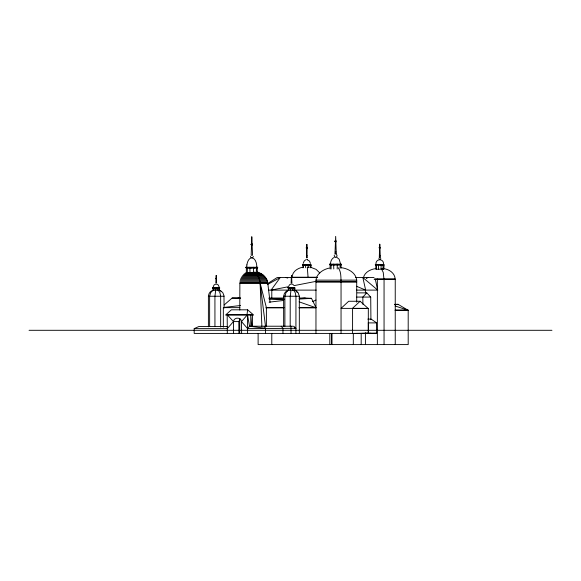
<?xml version="1.0" encoding="UTF-8"?>
<svg xmlns="http://www.w3.org/2000/svg" width="581" height="581" viewBox="0 0 581 581"><rect width="100%" height="100%" fill="white"/><g stroke="black" fill="none" stroke-linecap="round" stroke-linejoin="round"><path stroke-width="0.87" d="M239.692 333.414L239.742 319.027M239.779 310.036L239.873 283.056L267.776 283.056L270.071 302.367M334.968 253.897L335.68 236.373L336.305 254.776M306.812 244.361L306.499 257.826M379.727 244.209L379.284 257.673L380.294 257.673L379.843 244.209M216.161 275.409L215.805 282.918L216.604 282.918L216.248 275.409M291.466 275.409L291.11 282.918L291.909 282.918L291.553 275.409M341.062 280.136L341.062 281.908C340.829 277.181 341.272 271.603 338.193 267.696M330.458 264.275C330.502 261.573 331.598 258.53 334.235 257.376M375.965 264.624C375.101 258.153 384.368 258.153 383.504 264.624M334.257 255.081L334.402 256.453L335.636 257.361M246.969 315.033L247.622 309.818L231.376 309.818L225.588 315.033L253.636 315.033L247.622 309.818M284.93 296.245L285.99 292.657L288.118 290.442M253.309 256.41C253.374 258.24 250.382 258.24 250.447 256.41M283.688 296.245C284.327 289.977 289.897 289.28 295.547 290.442L298.104 292.657L299.375 296.245L283.644 296.245L283.644 326.166M315.962 333.414L315.977 280.136C316.696 273.462 323.29 269.337 329.347 268.073M253.41 272.917L253.556 267.289L250.041 268.124L246.344 268.124L245.763 267.289L257.797 267.289L257.252 268.124L257.252 272.119M337.169 268.996L337.314 264.159L333.799 264.994L330.095 264.994L329.521 264.159L341.555 264.159L341.011 264.994L341.011 268.19M308.126 267.768L308.25 264.696L305.65 265.306L302.803 265.306L302.374 264.696L311.234 264.696L310.835 267.761M381.042 268.429L381.165 264.537L378.565 265.154L375.718 265.154L375.29 264.537L384.15 264.537L383.75 269.235L381.702 269.235M363.379 277.994C364.389 272.409 370.242 269.395 375.399 268.662M217.112 290.456L217.2 287.835L212.617 287.835L219.691 287.835L219.371 290.456M292.417 290.449L292.504 287.827L287.922 287.827L294.995 287.827L294.676 290.449M233.577 333.414L233.468 321.584C233.911 316.965 241.057 316.965 241.507 321.584L241.623 333.414M238.922 333.414L238.813 321.584L240.222 319.005M303.173 263.425L304.154 261.087L305.838 259.736M213.271 286.861C213.517 283.187 218.805 283.187 219.052 286.861M380.824 258.581L379.8 259.562L378.776 258.581M215.653 290.449L214.926 296.245L214.941 326.522M290.958 290.442L290.231 296.245L290.188 326.224M247.339 272.917L247.339 268.124L246.86 267.289L250.041 268.124L257.252 268.124L256.599 267.289L256.17 272.917M331.097 268.981L331.097 264.994L330.618 264.159L333.799 264.994L341.011 264.994L340.357 264.159L339.929 268.197M212.813 290.449L210.685 292.657L209.625 296.245L209.639 326.522M303.609 267.761L303.267 264.696L305.65 265.306L310.835 265.306L310.436 264.696L310.109 267.768M383.024 265.176L383.351 264.537L383.75 265.154L383.024 265.176L383.024 269.235M288.873 285.91C289.52 283.906 292.366 283.223 293.587 285.097M376.089 264.537L375.718 269.235L381.042 269.235M213.547 290.456L213.263 287.835L219.371 288.176L218.986 287.835L218.732 290.456M294.037 288.183L294.676 288.169L294.037 288.183L294.037 290.449M246.961 267.289L246.344 268.124L246.344 272.917M330.72 264.159L330.095 264.994L330.095 268.981M293.746 326.224L295.911 328.309L247.593 328.614L249.51 326.224L247.484 314.691L241.507 321.584L247.593 328.614L247.593 333.414M238.813 321.584L233.468 321.584L227.294 328.621L227.294 333.414M370.678 297.073L366.778 292.868L362.834 297.073L362.907 304.306M307.632 259.337L307.153 259.678M292.417 288.183L294.676 288.169L288.568 287.827L288.263 290.449M360.097 301.256L348.687 301.256L341.047 308.38L368.107 308.38L360.097 301.256L352.449 308.38L368.318 308.402L368.318 333.414L194.192 333.414L194.192 328.621L198.891 326.522L227.665 326.522M224.201 304.923L232.139 298.024L240.679 298.024M267.231 283.818L277.188 277.536L317.233 277.536M267.572 284.465L280.245 277.536L271.08 290.101L288.764 286.658M336.007 257.296L336.871 256.453L337.016 255.081M312.672 301.568L315.962 300.05M291.742 278.865L291.226 278.865M308.126 265.328L310.436 264.696M376.524 269.235L376.183 264.537L381.042 265.176L383.351 264.537M253.41 268.161L256.599 267.289M337.169 265.023L340.357 264.159M302.57 267.267C297.668 268.175 292.047 271.734 292.207 277.297L316.848 277.297M294.073 285.627L316.187 281.32M217.112 288.183L218.986 287.835M223.569 307.487L240.534 305.504M269.097 302.164L283.383 300.493M299.193 298.685L305.214 298.024L311.496 298.358L315.737 307.015M394.47 304.582L398.079 304.328L408.051 310.225L395.095 310.225M299.288 299.055L311.496 298.358L310.697 298.314M371.048 333.254L361.186 333.414L361.186 344.584M356.487 333.414L368.318 333.254L368.318 322.905M368.209 322.905L376.655 322.898L371.172 319.122L367.838 319.122M364.853 333.414L376.684 333.254L376.575 322.927M335.266 251.9L336.007 251.9M335.266 253.803L335.985 253.803M379.531 255.567L380.068 255.567M306.615 255.727L307.153 255.727M379.531 256.962L380.068 256.962M306.615 257.122L307.153 257.122M307.102 257.826L306.928 244.361M303.05 264.783L310.588 264.783M381.042 265.176L383.75 265.154L383.257 264.537M308.983 267.267L307.305 267.267L308.061 277.297M246.024 272.591C252.394 272.75 260.201 270.753 264.725 276.52C266.367 278.292 267.514 280.579 267.645 283.02L239.75 283.02M245.059 273.215L260.288 273.215M244.143 273.927L261.552 273.927M243.301 274.726L262.721 274.726M242.538 275.59L263.781 275.59M241.856 276.52L264.725 276.52M292.396 277.362L317.037 277.362M241.26 277.507L265.553 277.507M355.449 277.536L374.062 277.536M240.752 278.546L266.251 278.546M374.738 279.018L395.24 279.018L395.24 344.584M374.084 279.214L395.138 279.214C395.036 272.329 387.36 268.073 381.114 268.662L381.514 268.785M240.352 279.621L266.81 279.621M315.977 280.136L356.719 280.136L356.705 302.185M240.047 280.732L267.231 280.732M315.962 281.821L356.705 281.821M239.844 281.872L267.514 281.872M315.977 281.908L356.719 281.908M268.378 290.115L288.212 290.101M294.458 290.115L316.217 290.115M356.371 290.115L377.708 290.101L375.479 280.049M357.257 292.868L366.778 292.868M224.084 296.245L208.383 296.245C209.022 289.977 214.592 289.28 220.243 290.449L222.799 292.657L223.968 295.598L224.084 308.032M356.778 297.073L370.714 297.073L370.925 319.688M268.865 298.024L283.383 298.024M299.2 298.024L305.214 298.024M394.47 304.328L398.079 304.328M239.88 307.639L223.336 307.639L223.336 327.19M261.871 326.224L260.106 283.056L266.396 307.639L284.022 307.639M299.128 307.639L315.962 307.639M265.757 307.799L283.702 307.799M298.99 307.799L316.122 307.799L299.113 301.837M395.24 310.152L408.196 310.152L408.196 344.584L258.117 344.584L258.117 333.414M194.192 328.621L227.294 328.621L227.178 314.691L252.503 314.691L252.568 326.282M293.042 326.224L249.51 326.224L265.495 328.309L265.495 333.414M29.05 330.298L551.95 330.298M376.684 333.254L353.313 333.414L353.313 344.584M232.139 298.024L240.222 298.213M268.959 298.895L284.225 299.259M238.007 298.024L239.822 298.068M269.686 298.852L284.167 299.237M341.236 267.696C348.034 268.48 355.862 272.663 356.719 280.136M306.819 259.554L309.484 261.087L310.457 263.425M310.646 267.267L316.137 269.395L319.804 272.968M286.019 277.536L287.748 278.059M395.189 306.013L408.051 310.225M294.276 327.713L295.911 328.309M287.922 287.827L288.851 288.169L288.851 290.449M212.617 287.835L213.547 288.176M257.521 272.053L258.944 272.591M356.473 286.259L365.638 290.101L362.864 277.536L377.708 290.101M375.29 264.537L376.524 265.154M302.374 264.696L303.609 265.306M329.521 264.159L331.097 264.994M245.763 267.289L247.339 268.124M295.148 290.442L295.569 290.682M219.843 290.449L220.264 290.689M336.871 257.376L339.151 259.228L340.648 264.275M254.681 272.053C258.247 274.443 259.845 278.873 259.976 283.02M293.761 290.442L295.228 292.657L295.954 296.245L295.911 333.414M218.456 290.449L219.923 292.657L220.649 296.245L220.664 327.067M381.368 268.662L383.242 272.416L383.961 279.214M295.969 290.979L296.354 291.328M220.664 290.979L221.049 291.328M227.178 314.691L233.468 321.584M281.175 326.224L282.954 328.309L282.954 333.414M310.341 264.696L310.835 265.306M213.597 288.176L212.958 288.176L212.958 290.456M296.717 291.727L297.349 292.657M340.451 264.159L341.011 264.994M256.693 267.289L257.252 268.124M264.224 326.224L265.495 328.309M303.522 265.306L303.173 264.696L302.803 267.761M290.318 287.827L290.435 290.449M215.014 287.835L215.13 290.456M333.596 264.159L333.799 268.981M249.837 267.289L250.041 273.709M378.427 264.537L378.565 269.235M305.512 264.696L305.65 267.761M260.106 283.056L265.495 326.224M251.893 326.282L250.723 314.691L250.832 326.224M290.921 326.224L291.052 333.414M247.484 314.691L247.593 328.614M384.056 279.018L384.056 344.584M377.359 279.018L377.359 344.584M365.413 290.115L365.413 292.839M365.413 332.782L365.413 344.584M352.58 308.402L352.58 333.414M341.047 281.821L341.047 333.414M331.94 333.414L331.94 344.584M331.62 333.414L331.62 344.584M329.819 333.414L329.819 344.584M299.331 296.245L299.331 333.414M284.886 296.245L284.886 326.224M271.799 290.115L271.792 298.002M271.799 333.414L271.792 344.584M266.396 307.639L266.396 326.304M208.397 296.245L208.397 326.82M251.791 236.845L251.181 255.241L252.546 255.241L251.805 236.845M246.874 264.907L246.7 267.405L256.889 267.405C256.737 263.854 255.967 258.589 251.791 257.761C248.479 258.233 247.383 262.089 246.874 264.907M250.963 244.318C252.052 247.688 253.599 241.936 250.963 244.318M306.202 247.884C307.015 250.353 308.148 246.141 306.202 247.884M334.721 241.188C335.811 244.557 337.35 238.806 334.721 241.188M379.124 247.731C379.93 250.2 381.063 245.981 379.124 247.731M215.674 278.459C216.393 279.889 217.163 277.42 215.674 278.459M368.027 277.536L366.306 278.096L368.027 277.536"/></g></svg>
